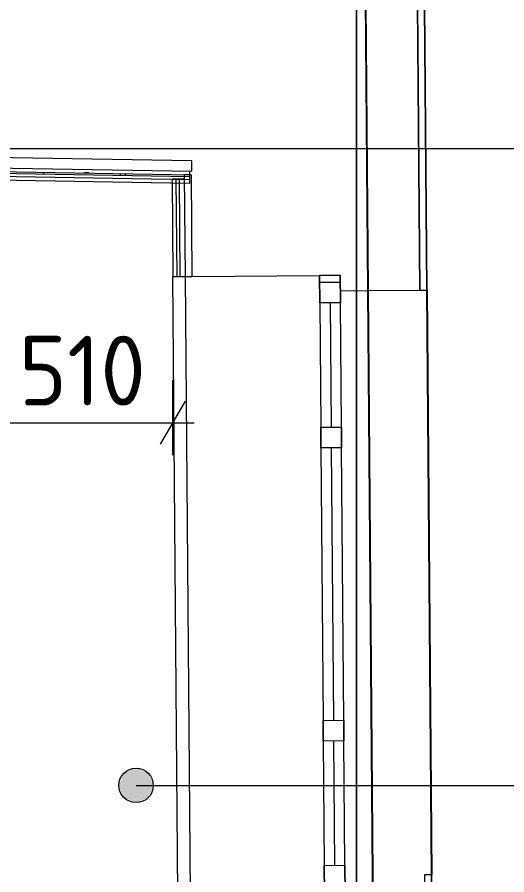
# Model space of a CAD drawing. Header units: millimetres. Extents: x -13069 to 207500, y -71366 to 56785.
# Drawn here: x 173342 to 174763, y 36418 to 38904 of the extents above; entities that cross this region are included whole.
import ezdxf

# ---------------------------------------------------------------- set-up
doc = ezdxf.new("R2010")
doc.units = ezdxf.units.MM
for name, color, linetype in [('PDF _Подложка без мебели', 7, 'Continuous'), ('PDF _Потолки - марка', 7, 'Continuous'), ('PDF _Текст', 7, 'Continuous')]:
    doc.layers.add(name, color=color, linetype=linetype)
doc.layers.add('PDF _Ригели', color=7, linetype='Continuous', true_color=0x959595)
doc.styles.add('PDF GOST Common', font='GOST_Common.ttf')

msp = doc.modelspace()

# ---------------------------------------------------------------- hatches: boundary and pattern name
at = {"layer": 'PDF _Ригели', "transparency": 33554559}
msp.add_hatch(color=256, dxfattribs=at).paths.add_polyline_path([(173737.12, 36677.542), (173722.422, 36642.242), (173687.12, 36627.542), (173651.719, 36642.242), (173637.12, 36677.542), (173651.719, 36712.942), (173687.12, 36727.542), (173722.422, 36712.942)])

# ---------------------------------------------------------------- linework, layer by layer
at = {"layer": 'PDF _Подложка без мебели', "lineweight": 18}
for points in [[(174326.622, -7031.659, -0.41419022), (174726.622, -7431.659, -0.4141845), (174326.622, -7831.659, -0.4141845), (173926.622, -7431.659, -0.41419022), (174326.622, -7031.659), (174326.622, 46201.342), (174326.622, -6109.058)], [(107330.522, 38523.342, -0.41418731), (106930.522, 38123.342, -0.41428041), (106530.522, 38523.342, -0.4142805), (106930.522, 38923.342, -0.41418741), (107330.522, 38523.342), (174981.919, 38523.342)]]:
    msp.add_lwpolyline(points, format="xyb", dxfattribs=at)
for points in [[(174279.521, 38111.242), (174359.52, 38111.842), (174300.022, 45477.142), (174300.724, 45477.142), (174360.319, 38111.842), (174510.319, 38113.043), (174450.724, 45477.142), (174449.522, 45627.142), (174469.523, 45627.142)], [(173791.124, 42949.342), (173756.12, 42949.043), (173785.923, 39263.542), (173297.325, 39271.742), (173296.72, 39236.743), (173291.624, 38937.142), (173284.922, 38937.242), (173277.525, 38497.341), (173284.22, 38497.242), (173283.525, 38456.942), (173846.824, 38447.341), (173849.223, 38152.741)], [(174543.919, 36418.243), (174530.32, 38113.243), (174531.321, 38113.243), (174498.02, 42238.442), (174601.622, 42238.442), (174601.622, 42258.442), (174601.622, 42308.442)], [(174601.622, 42258.442), (174476.719, 42258.442), (174510.319, 38113.043), (174530.32, 38113.243), (174496.922, 42238.442), (174496.72, 42258.442)], [(174498.02, 42238.442), (174497.02, 42238.442), (174530.32, 38113.243), (174544.023, 36418.243)], [(173283.323, 38467.242), (173282.719, 38432.243), (173842.619, 38422.743), (173843.223, 38457.742)], [(173282.92, 38443.243), (173842.82, 38433.743)], [(173283.024, 38452.243), (173842.924, 38442.742)], [(173416.738, 38455.214), (173419.822, 38449.941)], [(173550.419, 38452.741), (173536.222, 38452.741)], [(173641.124, 38446.142), (173643.919, 38451.042)], [(173653.923, 38450.842), (173656.705, 38445.875)], [(173826.921, 38434.841), (173791.923, 38434.542), (173794.224, 38152.243)], [(173802.922, 38434.642), (173805.223, 38152.342)], [(173811.924, 38434.742), (173814.219, 38152.442)], [(173846.824, 38447.042), (173826.823, 38446.942), (173829.222, 38152.542), (173843.724, 36362.643), (173870.42, 33054.142), (173890.422, 33054.241), (174220.42, 33056.942), (174280.424, 33057.443), (174281.022, 32981.442), (174280.424, 33057.443), (174220.42, 33056.942)], [(173808.72, 36362.342), (173794.224, 38152.243), (173849.223, 38152.741), (174219.224, 38155.743), (174219.822, 38075.743), (174222.721, 37715.742), (174223.222, 37655.743), (174229.624, 36865.742), (174230.119, 36805.743), (174233.024, 36445.742), (174293.022, 36446.243), (174293.724, 36366.242), (174293.022, 36446.243), (174290.123, 36806.242), (174230.119, 36805.743), (174229.624, 36865.742), (174289.622, 36866.242), (174290.123, 36806.242), (174289.622, 36866.242), (174283.219, 37656.242), (174223.222, 37655.743), (174222.721, 37715.742), (174282.719, 37716.242), (174283.219, 37656.242), (174282.719, 37716.242), (174279.82, 38076.242), (174279.222, 38156.143), (174279.82, 38076.242), (174219.822, 38075.743), (174219.224, 38155.743), (174279.222, 38156.143), (174219.224, 38155.743)], [(174219.322, 38135.742), (174279.319, 38136.242)], [(174426.823, 29793.542), (174427.623, 29698.541), (174357.621, 29697.943), (174356.822, 29792.941), (174426.823, 29793.542), (174400.724, 33027.442), (174400.724, 33028.442), (174373.32, 36416.943), (174359.52, 38111.842)], [(174360.319, 38111.842), (174374.021, 36416.943), (174401.42, 33028.442), (174571.421, 33029.742)], [(174531.321, 38113.243), (174544.92, 36418.243)], [(174249.821, 38075.942), (174252.72, 37715.942)], [(174253.221, 37655.943), (174259.623, 36865.942)], [(174260.124, 36806.042), (174263.023, 36446.043)], [(174559.324, 32053.642), (174577.525, 29794.741), (174558.622, 32138.642), (174558.622, 32139.642), (174578.624, 32139.842), (174571.421, 33029.742), (174544.023, 36418.243), (174524.021, 36418.142), (174524.021, 36417.143), (174551.42, 33029.643), (174558.622, 32139.642), (174408.622, 32138.442)]]:
    msp.add_lwpolyline(points, dxfattribs=at)
for points in [[(173848.722, 38457.643), (173849.223, 38487.643), (171478.624, 38527.741), (167970.024, 38587.042), (167969.523, 38557.041), (171478.123, 38497.743)], [(174233.72, 36365.742), (174233.024, 36445.742)], [(174572.325, 33029.843), (174544.92, 36418.243), (174543.919, 36418.243), (174571.324, 33029.742)]]:
    msp.add_lwpolyline(points, close=True, dxfattribs=at)
at = {"layer": 'PDF _Потолки - марка', "color": 144, "lineweight": 20, "true_color": 0x0077b0}
for points in [[(173794.224, 37634.841), (173794.224, 37852.243)], [(173758.122, 37666.142), (173830.32, 37791.142)], [(173222.325, 37728.642), (173283.525, 37728.642), (173794.224, 37728.642), (173855.32, 37728.642)]]:
    msp.add_lwpolyline(points, dxfattribs=at)
at = {"layer": 'PDF _Ригели', "color": 7, "lineweight": 18}
for points in [[(174326.622, -2015.058), (174326.622, 46201.342)], [(108736.521, 38523.342), (174981.919, 38523.342)]]:
    msp.add_lwpolyline(points, dxfattribs=at)
at = {"layer": 'PDF _Ригели', "lineweight": 18}
msp.add_lwpolyline([(173687.12, 36677.542), (174883.921, 36677.542), (175531.224, 36677.542)], dxfattribs=at)
msp.add_circle((173687.102, 36677.523), 50.018, dxfattribs=at)

# ---------------------------------------------------------------- texts
at = {"layer": 'PDF _Текст', "color": 144, "true_color": 0x0077b0, "insert": (173346.876, 37879.632), "char_height": 202.0083, "attachment_point": 4, "style": 'PDF GOST Common'}
msp.add_mtext('510', dxfattribs=at)

doc.saveas('drawing.dxf')
